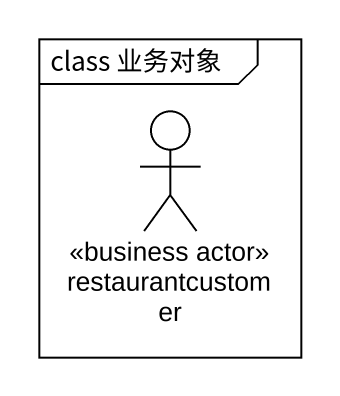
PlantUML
@startuml
mainframe class 业务对象
actor restaurantcustomer <<business actor>>
@enduml
